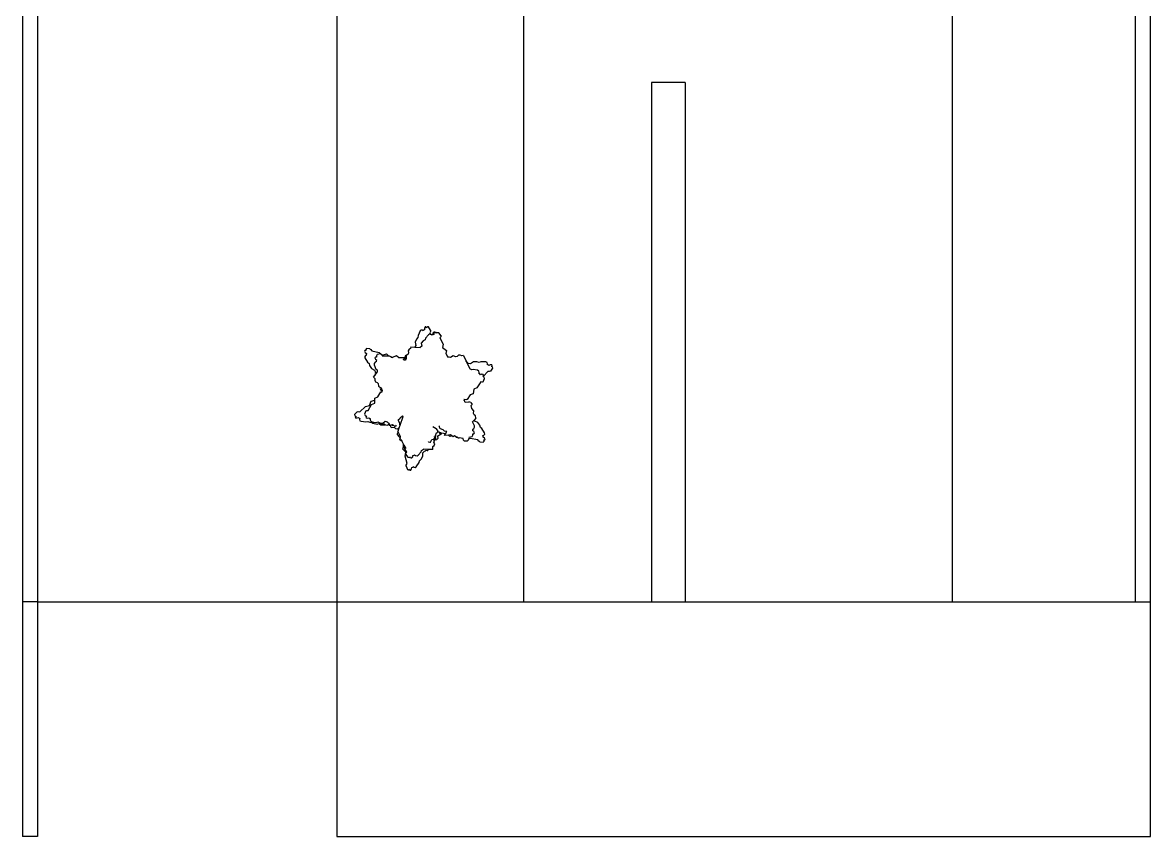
# Model space of a CAD drawing. Header units: metres. Extents: x 54.3 to 102.1, y 17 to 45.8.
# Drawn here: x 54.27 to 65.57, y 17 to 25.15 of the extents above; entities that cross this region are included whole.
import ezdxf

# ---------------------------------------------------------------- set-up
doc = ezdxf.new("R2010")
doc.units = ezdxf.units.M

msp = doc.modelspace()

# ---------------------------------------------------------------- linework, layer by layer
for p, q in [((54.271, 45.757), (54.271, 17.005)), ((65.571, 17.005), (65.571, 45.757)), ((65.421, 19.355), (65.421, 45.607)), ((54.421, 27.205), (54.421, 19.355)), ((57.421, 25.355), (57.421, 19.355)), ((59.29, 25.355), (59.29, 19.355)), ((63.584, 25.355), (63.584, 19.355)), ((60.571, 24.555), (60.571, 19.355)), ((60.909, 24.555), (60.571, 24.555)), ((60.909, 24.555), (60.909, 19.355)), ((58.255, 22.066), (58.233, 22.021)), ((58.264, 22.075), (58.255, 22.066)), ((58.277, 22.074), (58.264, 22.075)), ((58.286, 22.068), (58.277, 22.074)), ((58.289, 22.073), (58.286, 22.068)), ((58.298, 22.078), (58.289, 22.073)), ((58.299, 22.094), (58.298, 22.078)), ((58.305, 22.108), (58.299, 22.094)), ((58.313, 22.107), (58.305, 22.108)), ((58.317, 22.098), (58.313, 22.107)), ((58.327, 22.107), (58.317, 22.098)), ((58.339, 22.106), (58.327, 22.107)), ((58.357, 22.074), (58.339, 22.106)), ((58.357, 22.062), (58.35, 22.047)), ((58.35, 22.047), (58.357, 22.032)), ((58.357, 22.074), (58.357, 22.062)), ((58.381, 22.044), (58.377, 22.031)), ((58.391, 22.054), (58.381, 22.044)), ((58.401, 22.053), (58.391, 22.054)), ((58.393, 22.043), (58.391, 22.03)), ((58.401, 22.052), (58.393, 22.043)), ((58.401, 22.052), (58.401, 22.053)), ((58.402, 22.053), (58.401, 22.052)), ((58.412, 22.052), (58.402, 22.053)), ((58.413, 22.048), (58.412, 22.052)), ((58.417, 22.05), (58.413, 22.048)), ((58.416, 22.043), (58.413, 22.048)), ((58.427, 22.048), (58.416, 22.043)), ((58.427, 22.048), (58.417, 22.05)), ((58.428, 22.049), (58.427, 22.048)), ((58.443, 22.046), (58.428, 22.049)), ((58.464, 22.018), (58.443, 22.046)), ((58.217, 21.985), (58.203, 21.954)), ((58.203, 21.954), (58.21, 21.92)), ((58.232, 22.002), (58.217, 21.985)), ((58.233, 22.021), (58.232, 22.002)), ((58.284, 21.967), (58.265, 21.944)), ((58.265, 21.944), (58.271, 21.915)), ((58.304, 21.979), (58.284, 21.967)), ((58.307, 21.994), (58.304, 21.979)), ((58.337, 22.028), (58.307, 21.994)), ((58.349, 22.033), (58.337, 22.028)), ((58.357, 22.032), (58.349, 22.033)), ((58.365, 22.03), (58.357, 22.032)), ((58.367, 22.029), (58.365, 22.03)), ((58.377, 22.031), (58.367, 22.029)), ((58.376, 22.024), (58.367, 22.029)), ((58.38, 22.028), (58.376, 22.024)), ((58.391, 22.03), (58.38, 22.028)), ((58.462, 22.007), (58.453, 21.996)), ((58.453, 21.996), (58.486, 21.934)), ((58.464, 22.018), (58.462, 22.007)), ((58.486, 21.934), (58.48, 21.901)), ((57.701, 21.871), (57.696, 21.864)), ((57.696, 21.864), (57.704, 21.851)), ((57.711, 21.869), (57.701, 21.871)), ((57.708, 21.821), (57.701, 21.811)), ((57.701, 21.811), (57.702, 21.798)), ((57.704, 21.851), (57.716, 21.841)), ((57.719, 21.825), (57.708, 21.821)), ((57.716, 21.891), (57.709, 21.881)), ((57.709, 21.881), (57.711, 21.869)), ((57.716, 21.841), (57.715, 21.831)), ((57.715, 21.831), (57.719, 21.825)), ((57.751, 21.888), (57.716, 21.891)), ((57.751, 21.888), (57.761, 21.88)), ((57.761, 21.88), (57.77, 21.866)), ((57.77, 21.866), (57.843, 21.851)), ((57.825, 21.831), (57.816, 21.818)), ((57.816, 21.818), (57.816, 21.805)), ((57.86, 21.836), (57.825, 21.831)), ((57.843, 21.851), (57.867, 21.831)), ((57.86, 21.836), (57.867, 21.831)), ((57.867, 21.831), (57.869, 21.83)), ((57.869, 21.83), (57.874, 21.825)), ((57.869, 21.83), (57.869, 21.83)), ((57.869, 21.83), (57.875, 21.816)), ((57.874, 21.825), (57.916, 21.837)), ((57.875, 21.816), (57.938, 21.818)), ((57.916, 21.837), (57.938, 21.818)), ((57.938, 21.818), (57.945, 21.818)), ((57.945, 21.818), (57.958, 21.809)), ((57.982, 21.803), (58.016, 21.821)), ((58.016, 21.821), (58.041, 21.801)), ((58.106, 21.817), (58.101, 21.803)), ((58.125, 21.826), (58.106, 21.817)), ((58.116, 21.817), (58.114, 21.787)), ((58.125, 21.826), (58.116, 21.817)), ((58.135, 21.835), (58.125, 21.826)), ((58.144, 21.883), (58.135, 21.867)), ((58.135, 21.867), (58.138, 21.852)), ((58.139, 21.848), (58.135, 21.835)), ((58.138, 21.852), (58.139, 21.848)), ((58.138, 21.852), (58.139, 21.849)), ((58.139, 21.849), (58.139, 21.848)), ((58.159, 21.892), (58.144, 21.883)), ((58.162, 21.908), (58.159, 21.892)), ((58.162, 21.908), (58.2, 21.905)), ((58.21, 21.92), (58.2, 21.905)), ((58.2, 21.905), (58.254, 21.901)), ((58.271, 21.915), (58.254, 21.901)), ((58.48, 21.901), (58.52, 21.871)), ((58.52, 21.871), (58.513, 21.84)), ((58.513, 21.84), (58.532, 21.803)), ((58.586, 21.816), (58.559, 21.802)), ((58.612, 21.808), (58.586, 21.816)), ((58.625, 21.812), (58.612, 21.808)), ((58.639, 21.824), (58.625, 21.812)), ((58.657, 21.824), (58.639, 21.824)), ((58.673, 21.816), (58.657, 21.824)), ((58.688, 21.821), (58.673, 21.816)), ((58.688, 21.821), (58.716, 21.763)), ((57.702, 21.798), (57.728, 21.754)), ((57.728, 21.754), (57.743, 21.742)), ((57.743, 21.742), (57.748, 21.719)), ((57.748, 21.719), (57.766, 21.69)), ((57.795, 21.741), (57.794, 21.727)), ((57.794, 21.727), (57.811, 21.685)), ((57.805, 21.753), (57.795, 21.741)), ((57.806, 21.805), (57.8, 21.797)), ((57.8, 21.797), (57.806, 21.784)), ((57.816, 21.76), (57.805, 21.753)), ((57.816, 21.805), (57.806, 21.805)), ((57.806, 21.784), (57.816, 21.776)), ((57.816, 21.776), (57.813, 21.765)), ((57.813, 21.765), (57.816, 21.76)), ((57.958, 21.809), (57.982, 21.803)), ((57.958, 21.809), (57.965, 21.804)), ((57.965, 21.804), (57.978, 21.801)), ((57.978, 21.801), (57.982, 21.803)), ((58.041, 21.801), (58.101, 21.801)), ((58.09, 21.785), (58.086, 21.779)), ((58.092, 21.777), (58.086, 21.779)), ((58.1, 21.8), (58.09, 21.785)), ((58.098, 21.791), (58.09, 21.785)), ((58.092, 21.777), (58.107, 21.775)), ((58.1, 21.8), (58.098, 21.791)), ((58.102, 21.801), (58.1, 21.8)), ((58.101, 21.803), (58.101, 21.801)), ((58.111, 21.782), (58.101, 21.803)), ((58.101, 21.801), (58.102, 21.801)), ((58.111, 21.782), (58.107, 21.775)), ((58.114, 21.787), (58.111, 21.782)), ((58.545, 21.803), (58.532, 21.803)), ((58.559, 21.802), (58.545, 21.803)), ((58.717, 21.763), (58.716, 21.763)), ((58.716, 21.763), (58.717, 21.762)), ((58.717, 21.762), (58.717, 21.763)), ((58.717, 21.762), (58.722, 21.751)), ((58.729, 21.749), (58.722, 21.751)), ((58.722, 21.751), (58.753, 21.687)), ((58.736, 21.742), (58.729, 21.749)), ((58.76, 21.738), (58.736, 21.742)), ((58.789, 21.758), (58.76, 21.738)), ((58.823, 21.758), (58.789, 21.758)), ((58.845, 21.751), (58.823, 21.758)), ((58.863, 21.757), (58.845, 21.751)), ((58.914, 21.756), (58.863, 21.757)), ((58.925, 21.75), (58.914, 21.756)), ((58.93, 21.738), (58.925, 21.75)), ((58.928, 21.727), (58.93, 21.738)), ((58.934, 21.727), (58.928, 21.727)), ((58.942, 21.721), (58.934, 21.727)), ((58.957, 21.726), (58.942, 21.721)), ((58.972, 21.726), (58.957, 21.726)), ((58.968, 21.711), (58.975, 21.718)), ((58.98, 21.706), (58.968, 21.711)), ((58.975, 21.718), (58.972, 21.726)), ((58.984, 21.694), (58.98, 21.706)), ((57.766, 21.69), (57.797, 21.675)), ((57.787, 21.602), (57.799, 21.619)), ((57.787, 21.602), (57.799, 21.591)), ((57.797, 21.675), (57.807, 21.652)), ((57.799, 21.619), (57.825, 21.653)), ((57.8, 21.625), (57.799, 21.62)), ((57.799, 21.62), (57.799, 21.619)), ((57.799, 21.591), (57.799, 21.574)), ((57.807, 21.633), (57.8, 21.625)), ((57.807, 21.652), (57.804, 21.642)), ((57.804, 21.642), (57.807, 21.633)), ((57.811, 21.685), (57.824, 21.676)), ((57.824, 21.676), (57.825, 21.653)), ((57.825, 21.653), (57.825, 21.653)), ((58.772, 21.676), (58.753, 21.687)), ((58.787, 21.681), (58.772, 21.676)), ((58.83, 21.673), (58.787, 21.681)), ((58.841, 21.664), (58.83, 21.673)), ((58.847, 21.65), (58.841, 21.664)), ((58.847, 21.637), (58.847, 21.65)), ((58.852, 21.636), (58.847, 21.637)), ((58.86, 21.627), (58.852, 21.636)), ((58.872, 21.632), (58.86, 21.627)), ((58.885, 21.629), (58.872, 21.632)), ((58.884, 21.612), (58.889, 21.62)), ((58.886, 21.61), (58.884, 21.612)), ((58.889, 21.62), (58.885, 21.629)), ((58.885, 21.557), (58.9, 21.59)), ((58.89, 21.614), (58.886, 21.61)), ((58.893, 21.605), (58.886, 21.61)), ((58.934, 21.661), (58.89, 21.614)), ((58.893, 21.605), (58.89, 21.614)), ((58.895, 21.604), (58.893, 21.605)), ((58.9, 21.59), (58.895, 21.604)), ((58.95, 21.66), (58.934, 21.661)), ((58.962, 21.665), (58.95, 21.66)), ((58.962, 21.665), (58.984, 21.694)), ((57.799, 21.574), (57.807, 21.558)), ((57.807, 21.558), (57.824, 21.551)), ((57.824, 21.551), (57.834, 21.541)), ((57.834, 21.541), (57.838, 21.514)), ((57.838, 21.514), (57.856, 21.501)), ((57.856, 21.501), (57.854, 21.49)), ((57.854, 21.49), (57.859, 21.472)), ((57.856, 21.501), (57.863, 21.496)), ((57.859, 21.472), (57.873, 21.466)), ((57.863, 21.496), (57.875, 21.471)), ((57.875, 21.471), (57.874, 21.466)), ((58.793, 21.485), (58.787, 21.436)), ((58.824, 21.497), (58.793, 21.485)), ((58.861, 21.556), (58.824, 21.497)), ((58.875, 21.554), (58.861, 21.556)), ((58.885, 21.557), (58.875, 21.554)), ((57.746, 21.32), (57.763, 21.362)), ((57.763, 21.362), (57.8, 21.372)), ((57.799, 21.344), (57.8, 21.372)), ((57.8, 21.372), (57.801, 21.394)), ((57.801, 21.394), (57.831, 21.406)), ((57.831, 21.406), (57.861, 21.458)), ((57.861, 21.458), (57.863, 21.453)), ((57.863, 21.453), (57.87, 21.456)), ((57.871, 21.46), (57.87, 21.458)), ((57.873, 21.456), (57.87, 21.458)), ((57.87, 21.456), (57.873, 21.456)), ((57.874, 21.466), (57.871, 21.46)), ((57.873, 21.466), (57.874, 21.466)), ((58.692, 21.384), (58.721, 21.381)), ((58.692, 21.384), (58.699, 21.379)), ((58.696, 21.37), (58.699, 21.379)), ((58.702, 21.364), (58.696, 21.37)), ((58.701, 21.355), (58.702, 21.364)), ((58.727, 21.381), (58.721, 21.381)), ((58.757, 21.426), (58.727, 21.381)), ((58.787, 21.436), (58.757, 21.426)), ((57.622, 21.257), (57.598, 21.229)), ((57.622, 21.257), (57.634, 21.26)), ((57.634, 21.26), (57.651, 21.258)), ((57.651, 21.258), (57.707, 21.31)), ((57.711, 21.266), (57.698, 21.233)), ((57.707, 21.31), (57.746, 21.32)), ((57.711, 21.266), (57.72, 21.27)), ((57.72, 21.27), (57.735, 21.269)), ((57.735, 21.269), (57.768, 21.331)), ((57.768, 21.331), (57.799, 21.344)), ((58.701, 21.355), (58.704, 21.354)), ((58.704, 21.354), (58.743, 21.356)), ((58.761, 21.349), (58.743, 21.356)), ((58.761, 21.349), (58.775, 21.331)), ((58.767, 21.32), (58.775, 21.331)), ((58.772, 21.291), (58.767, 21.32)), ((58.791, 21.267), (58.772, 21.291)), ((58.789, 21.24), (58.791, 21.267)), ((57.598, 21.229), (57.601, 21.217)), ((57.601, 21.217), (57.612, 21.211)), ((57.612, 21.211), (57.605, 21.204)), ((57.605, 21.204), (57.607, 21.196)), ((57.607, 21.196), (57.622, 21.195)), ((57.622, 21.195), (57.637, 21.199)), ((57.637, 21.199), (57.645, 21.192)), ((57.645, 21.192), (57.651, 21.191)), ((57.651, 21.191), (57.648, 21.18)), ((57.648, 21.18), (57.651, 21.168)), ((57.651, 21.168), (57.662, 21.162)), ((57.662, 21.162), (57.712, 21.156)), ((57.698, 21.233), (57.704, 21.219)), ((57.704, 21.219), (57.716, 21.212)), ((57.716, 21.212), (57.711, 21.204)), ((57.711, 21.204), (57.715, 21.195)), ((57.712, 21.156), (57.73, 21.161)), ((57.715, 21.195), (57.729, 21.193)), ((57.729, 21.193), (57.741, 21.198)), ((57.73, 21.161), (57.751, 21.152)), ((57.741, 21.198), (57.749, 21.19)), ((57.749, 21.19), (57.755, 21.19)), ((57.751, 21.152), (57.769, 21.15)), ((57.755, 21.19), (57.755, 21.177)), ((57.755, 21.177), (57.761, 21.162)), ((57.761, 21.162), (57.773, 21.155)), ((57.769, 21.15), (57.779, 21.143)), ((57.769, 21.15), (57.785, 21.149)), ((57.773, 21.155), (57.791, 21.152)), ((57.779, 21.143), (57.825, 21.134)), ((57.785, 21.149), (57.791, 21.152)), ((57.791, 21.152), (57.817, 21.149)), ((57.817, 21.149), (57.832, 21.155)), ((57.825, 21.134), (57.841, 21.139)), ((57.832, 21.155), (57.852, 21.145)), ((57.841, 21.139), (57.861, 21.127)), ((57.852, 21.145), (57.855, 21.145)), ((57.855, 21.145), (57.856, 21.138)), ((57.855, 21.145), (57.882, 21.142)), ((57.856, 21.138), (57.859, 21.134)), ((57.859, 21.134), (57.867, 21.133)), ((57.867, 21.133), (57.893, 21.136)), ((57.882, 21.142), (57.903, 21.163)), ((57.893, 21.136), (57.902, 21.129)), ((57.903, 21.163), (57.925, 21.156)), ((57.925, 21.156), (57.933, 21.147)), ((57.933, 21.147), (57.941, 21.144)), ((57.939, 21.13), (57.942, 21.132)), ((57.941, 21.144), (57.945, 21.132)), ((57.942, 21.132), (57.945, 21.132)), ((57.945, 21.132), (57.946, 21.13)), ((58.036, 21.171), (58.038, 21.179)), ((58.048, 21.147), (58.036, 21.171)), ((58.038, 21.179), (58.051, 21.187)), ((58.048, 21.147), (58.048, 21.128)), ((58.051, 21.187), (58.054, 21.196)), ((58.053, 21.123), (58.084, 21.21)), ((58.054, 21.196), (58.077, 21.217)), ((58.084, 21.21), (58.077, 21.217)), ((58.796, 21.174), (58.78, 21.155)), ((58.799, 21.116), (58.78, 21.155)), ((58.795, 21.227), (58.789, 21.24)), ((58.81, 21.216), (58.795, 21.227)), ((58.812, 21.192), (58.796, 21.174)), ((58.801, 21.163), (58.796, 21.174)), ((58.833, 21.15), (58.801, 21.163)), ((58.813, 21.198), (58.81, 21.216)), ((58.812, 21.192), (58.813, 21.198)), ((58.852, 21.122), (58.833, 21.15)), ((57.861, 21.127), (57.893, 21.122)), ((57.893, 21.122), (57.902, 21.129)), ((57.902, 21.129), (57.907, 21.126)), ((57.907, 21.126), (57.925, 21.122)), ((57.925, 21.122), (57.939, 21.13)), ((57.939, 21.13), (57.946, 21.123)), ((57.946, 21.13), (57.95, 21.126)), ((57.946, 21.123), (57.955, 21.119)), ((57.95, 21.126), (57.957, 21.124)), ((57.955, 21.119), (57.959, 21.106)), ((57.957, 21.124), (57.968, 21.127)), ((57.959, 21.106), (57.963, 21.102)), ((57.963, 21.102), (57.971, 21.1)), ((57.968, 21.127), (57.978, 21.129)), ((57.968, 21.127), (57.981, 21.12)), ((57.971, 21.1), (57.993, 21.102)), ((57.978, 21.129), (57.987, 21.122)), ((57.981, 21.12), (57.987, 21.122)), ((57.987, 21.122), (57.994, 21.117)), ((57.993, 21.102), (58.009, 21.089)), ((57.994, 21.117), (58.01, 21.113)), ((58.009, 21.089), (58.026, 21.085)), ((58.01, 21.113), (58.019, 21.122)), ((58.026, 21.085), (58.038, 21.094)), ((58.027, 21.04), (58.034, 21.053)), ((58.028, 21.03), (58.027, 21.04)), ((58.046, 21.007), (58.028, 21.03)), ((58.033, 21.057), (58.031, 21.062)), ((58.031, 21.062), (58.033, 21.061)), ((58.033, 21.063), (58.044, 21.095)), ((58.033, 21.061), (58.033, 21.063)), ((58.034, 21.053), (58.033, 21.057)), ((58.059, 21.008), (58.033, 21.057)), ((58.038, 21.094), (58.044, 21.095)), ((58.044, 21.095), (58.053, 21.123)), ((58.053, 21.123), (58.048, 21.128)), ((58.381, 21.109), (58.416, 21.089)), ((58.407, 21.019), (58.418, 21.046)), ((58.407, 21.018), (58.407, 21.019)), ((58.408, 21.01), (58.407, 21.018)), ((58.408, 21.01), (58.416, 21.019)), ((58.428, 21.073), (58.416, 21.089)), ((58.418, 21.046), (58.43, 21.05)), ((58.428, 21.073), (58.429, 21.059)), ((58.429, 21.059), (58.43, 21.05)), ((58.446, 21.052), (58.429, 21.059)), ((58.433, 21.009), (58.44, 21.02)), ((58.44, 21.02), (58.457, 21.028)), ((58.45, 21.109), (58.443, 21.117)), ((58.468, 21.044), (58.446, 21.052)), ((58.457, 21.028), (58.446, 21.052)), ((58.451, 21.093), (58.45, 21.109)), ((58.457, 21.086), (58.451, 21.093)), ((58.484, 21.076), (58.457, 21.086)), ((58.457, 21.028), (58.466, 21.032)), ((58.466, 21.032), (58.47, 21.044)), ((58.47, 21.044), (58.468, 21.044)), ((58.508, 21.037), (58.47, 21.044)), ((58.484, 21.076), (58.5, 21.062)), ((58.498, 21.021), (58.508, 21.037)), ((58.54, 21.024), (58.498, 21.021)), ((58.521, 21.059), (58.5, 21.062)), ((58.508, 21.037), (58.521, 21.059)), ((58.558, 21.025), (58.54, 21.024)), ((58.553, 21.008), (58.54, 21.024)), ((58.573, 21.015), (58.558, 21.025)), ((58.775, 21.01), (58.783, 21.023)), ((58.78, 21.081), (58.791, 21.089)), ((58.783, 21.076), (58.78, 21.081)), ((58.781, 21.065), (58.783, 21.076)), ((58.792, 21.058), (58.781, 21.065)), ((58.783, 21.036), (58.792, 21.037)), ((58.783, 21.023), (58.783, 21.036)), ((58.791, 21.089), (58.799, 21.102)), ((58.798, 21.045), (58.792, 21.058)), ((58.792, 21.037), (58.798, 21.045)), ((58.799, 21.102), (58.799, 21.116)), ((58.858, 21.1), (58.852, 21.122)), ((58.873, 21.089), (58.858, 21.1)), ((58.9, 21.046), (58.873, 21.089)), ((58.884, 21.019), (58.894, 21.023)), ((58.887, 21.014), (58.884, 21.019)), ((58.894, 21.023), (58.902, 21.033)), ((58.902, 21.033), (58.9, 21.046)), ((58.046, 21.007), (58.053, 20.986)), ((58.052, 20.976), (58.054, 20.985)), ((58.076, 20.959), (58.052, 20.976)), ((58.054, 20.985), (58.053, 20.986)), ((58.054, 20.985), (58.059, 21.008)), ((58.07, 20.971), (58.06, 20.98)), ((58.076, 20.959), (58.07, 20.971)), ((58.088, 20.933), (58.076, 20.959)), ((58.082, 20.884), (58.088, 20.911)), ((58.087, 20.914), (58.089, 20.929)), ((58.088, 20.911), (58.087, 20.914)), ((58.089, 20.929), (58.088, 20.933)), ((58.089, 20.93), (58.088, 20.933)), ((58.12, 20.852), (58.088, 20.911)), ((58.089, 20.929), (58.089, 20.93)), ((58.094, 20.922), (58.089, 20.93)), ((58.115, 20.889), (58.094, 20.922)), ((58.335, 20.953), (58.338, 20.955)), ((58.338, 20.955), (58.352, 20.952)), ((58.352, 20.952), (58.357, 20.952)), ((58.357, 20.952), (58.363, 20.958)), ((58.363, 20.958), (58.371, 20.978)), ((58.371, 20.978), (58.39, 20.984)), ((58.38, 20.883), (58.381, 20.908)), ((58.381, 20.908), (58.394, 20.92)), ((58.39, 20.984), (58.402, 20.996)), ((58.393, 20.954), (58.394, 20.96)), ((58.4, 20.937), (58.393, 20.954)), ((58.394, 20.968), (58.411, 20.989)), ((58.394, 20.96), (58.401, 20.976)), ((58.394, 20.96), (58.394, 20.968)), ((58.394, 20.92), (58.4, 20.937)), ((58.402, 20.996), (58.399, 21.008)), ((58.401, 20.976), (58.421, 20.981)), ((58.411, 20.989), (58.408, 21.01)), ((58.421, 20.981), (58.434, 20.993)), ((58.434, 20.993), (58.433, 21.009)), ((58.573, 21.015), (58.553, 21.008)), ((58.584, 21.007), (58.573, 21.015)), ((58.598, 21.015), (58.584, 21.007)), ((58.609, 21.01), (58.598, 21.015)), ((58.62, 20.999), (58.609, 21.01)), ((58.632, 21), (58.609, 21.01)), ((58.635, 20.996), (58.62, 20.999)), ((58.635, 20.996), (58.632, 21)), ((58.639, 20.99), (58.635, 20.996)), ((58.644, 20.995), (58.639, 20.99)), ((58.686, 20.989), (58.644, 20.995)), ((58.69, 20.974), (58.686, 20.989)), ((58.697, 20.966), (58.69, 20.974)), ((58.697, 20.966), (58.73, 20.966)), ((58.73, 20.966), (58.74, 20.977)), ((58.74, 20.977), (58.742, 20.991)), ((58.741, 21.002), (58.775, 21.01)), ((58.742, 20.991), (58.75, 20.989)), ((58.75, 20.989), (58.752, 20.991)), ((58.756, 20.989), (58.752, 20.991)), ((58.832, 20.977), (58.756, 20.989)), ((58.841, 20.963), (58.832, 20.977)), ((58.851, 20.956), (58.841, 20.963)), ((58.851, 20.956), (58.887, 20.954)), ((58.886, 21.004), (58.887, 21.014)), ((58.899, 20.994), (58.886, 21.004)), ((58.887, 20.954), (58.895, 20.964)), ((58.895, 20.964), (58.892, 20.977)), ((58.892, 20.977), (58.903, 20.975)), ((58.907, 20.981), (58.899, 20.994)), ((58.903, 20.975), (58.907, 20.981)), ((58.112, 20.851), (58.082, 20.884)), ((58.104, 20.811), (58.112, 20.851)), ((58.124, 20.738), (58.104, 20.811)), ((58.109, 20.831), (58.111, 20.841)), ((58.109, 20.831), (58.13, 20.802)), ((58.111, 20.841), (58.12, 20.852)), ((58.13, 20.802), (58.145, 20.799)), ((58.145, 20.799), (58.157, 20.805)), ((58.157, 20.805), (58.161, 20.797)), ((58.161, 20.797), (58.171, 20.795)), ((58.171, 20.795), (58.18, 20.805)), ((58.18, 20.805), (58.182, 20.818)), ((58.182, 20.818), (58.193, 20.821)), ((58.193, 20.821), (58.197, 20.825)), ((58.197, 20.825), (58.208, 20.818)), ((58.208, 20.818), (58.223, 20.816)), ((58.223, 20.816), (58.236, 20.821)), ((58.236, 20.821), (58.265, 20.855)), ((58.265, 20.855), (58.268, 20.87)), ((58.265, 20.781), (58.283, 20.811)), ((58.268, 20.87), (58.288, 20.881)), ((58.281, 20.845), (58.297, 20.864)), ((58.283, 20.811), (58.281, 20.845)), ((58.335, 20.879), (58.288, 20.881)), ((58.297, 20.864), (58.307, 20.866)), ((58.307, 20.866), (58.314, 20.873)), ((58.314, 20.873), (58.325, 20.869)), ((58.325, 20.869), (58.33, 20.87)), ((58.33, 20.87), (58.335, 20.877)), ((58.335, 20.877), (58.335, 20.879)), ((58.378, 20.878), (58.335, 20.879)), ((58.378, 20.878), (58.38, 20.883)), ((58.113, 20.712), (58.116, 20.724)), ((58.113, 20.712), (58.127, 20.678)), ((58.116, 20.724), (58.124, 20.738)), ((58.139, 20.676), (58.149, 20.683)), ((58.149, 20.683), (58.152, 20.673)), ((58.16, 20.672), (58.168, 20.685)), ((58.168, 20.685), (58.172, 20.7)), ((58.172, 20.7), (58.181, 20.704)), ((58.181, 20.704), (58.184, 20.709)), ((58.184, 20.709), (58.193, 20.702)), ((58.193, 20.702), (58.205, 20.699)), ((58.205, 20.699), (58.216, 20.706)), ((58.216, 20.706), (58.244, 20.748)), ((58.244, 20.748), (58.248, 20.767)), ((58.248, 20.767), (58.265, 20.781)), ((58.127, 20.678), (58.139, 20.676)), ((58.152, 20.673), (58.16, 20.672)), ((54.421, 19.355), (54.271, 19.355)), ((54.421, 19.355), (57.421, 19.355)), ((54.421, 19.355), (54.421, 17.005)), ((57.421, 19.355), (59.29, 19.355)), ((57.421, 19.355), (57.421, 17.005)), ((59.29, 19.355), (60.571, 19.355)), ((60.571, 19.355), (60.909, 19.355)), ((60.909, 19.355), (63.584, 19.355)), ((63.584, 19.355), (65.421, 19.355)), ((65.421, 19.355), (65.571, 19.355)), ((54.421, 17.005), (54.271, 17.005)), ((57.421, 17.005), (65.571, 17.005))]:
    msp.add_line(p, q)

doc.saveas('drawing.dxf')
